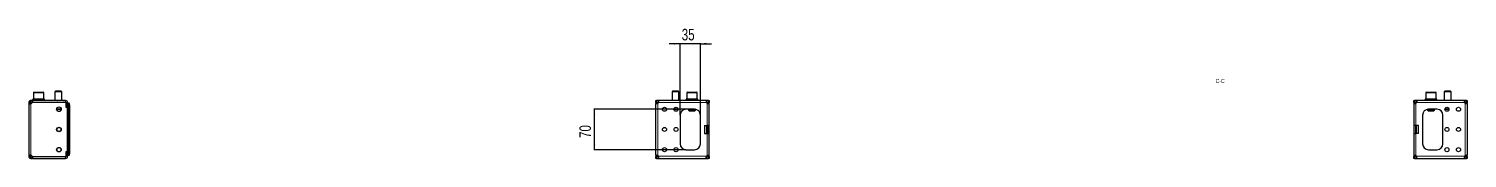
# Model space of a CAD drawing. Header units: millimetres. Extents: x -438 to 4980, y -870 to 658.
# Drawn here: x 2498 to 4980, y 195 to 420 of the extents above; entities that cross this region are included whole.
import ezdxf

# ---------------------------------------------------------------- set-up
doc = ezdxf.new("R2010")
doc.units = ezdxf.units.MM
doc.layers.add('FORMAT', color=7, linetype='Continuous')
doc.styles.add('SLDTEXTSTYLE0', font='TXT', dxfattribs={"width": 0.75})
doc.dimstyles.new('SLDDIMSTYLE0', dxfattribs={"dimtxt": 20, "dimasz": 10, "dimexe": 0, "dimexo": 0.0625, "dimgap": 5, "dimtad": 2, "dimdec": 1, "dimrnd": 1e-09, "dimzin": 12, "dimdsep": 46, "dimtxsty": 'SLDTEXTSTYLE0', "dimsah": 1, "dimcen": 0.09, "dimadec": 0, "dimazin": 3, "dimtfac": 1, "dimtofl": 0, "dimtmove": 0, "dimatfit": 3, "dimfxl": 0, "dimfrac": 2, "dimtolj": 1, "dimtzin": 12, "dimarcsym": 0})
doc.dimstyles.new('SLDDIMSTYLE1', dxfattribs={"dimtxt": 20, "dimasz": 10, "dimexe": 0, "dimexo": 0.0625, "dimgap": 5, "dimtad": 2, "dimdec": 1, "dimrnd": 1e-09, "dimzin": 12, "dimdsep": 46, "dimtxsty": 'SLDTEXTSTYLE0', "dimsah": 1, "dimcen": 0.09, "dimadec": 0, "dimazin": 3, "dimtfac": 1, "dimtmove": 0, "dimatfit": 0, "dimfxl": 0, "dimfrac": 2, "dimtolj": 1, "dimtzin": 12, "dimarcsym": 0})

# ---------------------------------------------------------------- blocks, each defined once
blk = doc.blocks.new('_D_9')
at = {"layer": 'FORMAT'}
for p, q in [((3622.3, 393.4), (3603.1, 393.4)), ((3622.3, 270), (3622.3, 394.4)), ((3657.3, 393.4), (3622.3, 393.4)), ((3657.3, 270), (3657.3, 394.4)), ((3657.3, 393.4), (3676.5, 393.4))]:
    blk.add_line(p, q, dxfattribs=at)
for points in [[(3622.3, 393.4), (3612.3, 395), (3612.3, 391.9)], [(3657.3, 393.4), (3667.3, 391.9), (3667.3, 395)]]:
    blk.add_solid(points, dxfattribs=at)
at = {"layer": 'FORMAT', "insert": (3625, 419.2), "char_height": 20, "attachment_point": 1, "style": 'SLDTEXTSTYLE0'}
blk.add_mtext('35', dxfattribs=at)
blk = doc.blocks.new('_D_10')
at = {"layer": 'FORMAT'}
for p, q in [((3632.3, 279.9), (3473.3, 279.9)), ((3474.3, 209.9), (3474.3, 279.9)), ((3632.3, 209.9), (3473.3, 209.9))]:
    blk.add_line(p, q, dxfattribs=at)
for points in [[(3474.3, 279.9), (3472.8, 269.9), (3475.8, 269.9)], [(3474.3, 209.9), (3475.8, 219.9), (3472.8, 219.9)]]:
    blk.add_solid(points, dxfattribs=at)
at = {"layer": 'FORMAT', "insert": (3448.5, 230.2), "char_height": 20, "attachment_point": 1, "rotation": 90, "style": 'SLDTEXTSTYLE0'}
blk.add_mtext('70', dxfattribs=at)

msp = doc.modelspace()

# ---------------------------------------------------------------- linework, layer by layer
at = {"color": 7, "linetype": 'Continuous', "lineweight": 25}
for p, q in [((2506.45, 308.45), (2506.45, 297.45)), ((2507.45, 309.45), (2523.45, 309.45)), ((2524.45, 297.45), (2524.45, 308.45)), ((2544.53, 311.45), (2543.45, 310.37)), ((2543.45, 310.37), (2543.45, 294.95)), ((2555.45, 310.37), (2543.45, 310.37)), ((2554.38, 311.45), (2544.53, 311.45)), ((2555.45, 310.37), (2554.38, 311.45)), ((2555.45, 294.95), (2555.45, 310.37)), ((3609.39, 311.45), (3608.31, 310.37)), ((3608.31, 310.37), (3608.31, 294.95)), ((3620.31, 310.37), (3608.31, 310.37)), ((3619.24, 311.45), (3609.39, 311.45)), ((3620.31, 310.37), (3619.24, 311.45)), ((3620.31, 294.95), (3620.31, 310.37)), ((3633.81, 308.45), (3633.81, 297.45)), ((3634.81, 309.45), (3643.2, 309.45)), ((3643.2, 309.45), (3650.81, 309.45)), ((3651.81, 297.45), (3651.81, 308.45)), ((4908.81, 308.45), (4908.81, 297.45)), ((4909.81, 309.45), (4918.15, 309.45)), ((4918.15, 309.45), (4925.81, 309.45)), ((4926.81, 297.45), (4926.81, 308.45)), ((4941.39, 311.45), (4940.31, 310.37)), ((4940.31, 310.37), (4940.31, 294.95)), ((4952.31, 310.37), (4940.31, 310.37)), ((4951.24, 311.45), (4941.39, 311.45)), ((4952.31, 310.37), (4951.24, 311.45)), ((4952.31, 294.95), (4952.31, 310.37)), ((2500.95, 291.45), (2498.45, 291.45)), ((2498.45, 291.45), (2498.45, 290.23)), ((2498.45, 290.23), (2498.45, 199.67)), ((2500.95, 290.23), (2498.45, 290.23)), ((2500.95, 291.45), (2500.95, 290.23)), ((2501.95, 292.45), (2501.95, 294.95)), ((2504.36, 294.95), (2501.95, 294.95)), ((2504.36, 292.45), (2501.95, 292.45)), ((2504.35, 294.95), (2504.35, 292.45)), ((2504.35, 294.95), (2505.35, 294.95)), ((2505.35, 292.45), (2504.35, 292.45)), ((2505.2, 297.45), (2505.2, 296.45)), ((2505.2, 297.45), (2505.21, 297.45)), ((2505.2, 296.45), (2505.21, 296.45)), ((2505.21, 297.45), (2505.21, 297.2)), ((2506, 297.45), (2505.21, 297.45)), ((2505.21, 296.45), (2505.21, 296.7)), ((2506, 296.45), (2505.21, 296.45)), ((2561.95, 294.95), (2505.35, 294.95)), ((2505.35, 292.45), (2561.95, 292.45)), ((2505.38, 292.35), (2560.35, 292.35)), ((2506, 297.45), (2506.1, 297.45)), ((2506, 296.45), (2506.1, 296.45)), ((2506.1, 297.45), (2506.1, 297.2)), ((2508.24, 297.45), (2506.1, 297.45)), ((2506.1, 296.45), (2506.1, 296.7)), ((2508.24, 296.45), (2506.1, 296.45)), ((2508.24, 297.45), (2508.42, 297.45)), ((2508.24, 296.45), (2508.42, 296.45)), ((2508.42, 297.45), (2508.42, 297.2)), ((2511.58, 297.45), (2508.42, 297.45)), ((2508.42, 296.45), (2508.42, 296.7)), ((2511.58, 296.45), (2508.42, 296.45)), ((2509.45, 296.45), (2509.45, 294.95)), ((2511.58, 297.45), (2511.81, 297.45)), ((2511.58, 296.45), (2511.81, 296.45)), ((2511.81, 297.45), (2511.81, 297.2)), ((2515.5, 297.45), (2511.81, 297.45)), ((2511.81, 296.45), (2511.81, 296.7)), ((2515.5, 296.45), (2511.81, 296.45)), ((2515.5, 297.45), (2515.71, 297.45)), ((2515.5, 297.45), (2515.59, 297.45)), ((2515.5, 296.45), (2515.68, 296.45)), ((2515.68, 296.45), (2515.75, 296.45)), ((2515.72, 297.45), (2515.75, 297.45)), ((2515.75, 297.45), (2515.75, 297.2)), ((2519.42, 297.45), (2515.75, 297.45)), ((2515.75, 296.45), (2515.75, 296.7)), ((2519.42, 296.45), (2515.75, 296.45)), ((2519.42, 297.45), (2519.65, 297.45)), ((2519.42, 296.45), (2519.65, 296.45)), ((2519.65, 297.45), (2519.65, 297.2)), ((2522.74, 297.45), (2519.65, 297.45)), ((2519.65, 296.45), (2519.65, 296.7)), ((2522.74, 296.45), (2519.65, 296.45)), ((2521.45, 294.95), (2521.45, 296.45)), ((2522.74, 297.45), (2522.91, 297.45)), ((2522.74, 296.45), (2522.91, 296.45)), ((2522.91, 297.45), (2522.91, 297.2)), ((2524.94, 297.45), (2522.91, 297.45)), ((2522.91, 296.45), (2522.91, 296.7)), ((2524.94, 296.45), (2522.91, 296.45)), ((2524.94, 297.45), (2525.03, 297.45)), ((2524.94, 296.45), (2525.03, 296.45)), ((2525.03, 297.45), (2525.03, 297.2)), ((2525.7, 297.45), (2525.03, 297.45)), ((2525.03, 296.45), (2525.03, 296.7)), ((2525.7, 296.45), (2525.03, 296.45)), ((2525.7, 296.45), (2525.7, 297.45)), ((2539.2, 292.45), (2539.2, 292.35)), ((2539.49, 292.45), (2539.49, 292.35)), ((2541.18, 292.45), (2541.18, 292.35)), ((2544.13, 292.45), (2544.13, 292.35)), ((2554.42, 279.45), (2546.48, 279.45)), ((2547.89, 292.45), (2547.89, 292.35)), ((2551.88, 292.45), (2551.88, 292.35)), ((2555.51, 292.45), (2555.51, 292.35)), ((2558.21, 292.45), (2558.21, 292.35)), ((2559.58, 292.45), (2559.58, 292.35)), ((2559.7, 292.35), (2559.7, 292.45)), ((2562.85, 282.85), (2562.85, 289.85)), ((2562.85, 284.43), (2562.95, 284.21)), ((2565.45, 282.85), (2562.85, 282.85)), ((2562.95, 291.45), (2562.95, 283.5)), ((2565.45, 283.5), (2562.95, 283.5)), ((2565.45, 291.45), (2565.45, 283.5)), ((2565.45, 291.2), (2565.65, 291.2)), ((2565.45, 201.47), (2565.45, 288.92)), ((2565.45, 282.85), (2565.45, 207.05)), ((2565.65, 291.2), (2567.34, 290.74)), ((2565.65, 202.1), (2565.65, 288.3)), ((2568.45, 287.85), (2568.45, 289.3)), ((2568.45, 287.85), (2568.45, 213.4)), ((3580.31, 292.45), (3580.31, 294.95)), ((3580.31, 294.95), (3581.42, 294.95)), ((3581.42, 292.45), (3580.31, 292.45)), ((3580.31, 292.45), (3580.31, 292.35)), ((3580.31, 292.35), (3582.81, 292.35)), ((3580.31, 291.74), (3580.31, 292.35)), ((3580.31, 291.74), (3580.31, 289.67)), ((3580.31, 200.22), (3580.31, 289.67)), ((3580.31, 289.67), (3581.41, 289.67)), ((3585.15, 294.95), (3581.42, 294.95)), ((3585.15, 292.45), (3581.42, 292.45)), ((3582.81, 292.35), (3582.81, 291.74)), ((3582.81, 291.74), (3582.81, 289.92)), ((3667.48, 294.95), (3585.15, 294.95)), ((3585.15, 294.95), (3585.15, 292.73)), ((3618.78, 279.45), (3611.85, 279.45)), ((3647.31, 279.95), (3632.31, 279.95)), ((3632.56, 297.45), (3632.56, 296.45)), ((3632.56, 297.45), (3632.57, 297.45)), ((3632.56, 296.45), (3632.57, 296.45)), ((3632.57, 297.45), (3632.57, 297.2)), ((3633.4, 297.45), (3632.57, 297.45)), ((3632.57, 296.45), (3632.57, 296.7)), ((3633.4, 296.45), (3632.57, 296.45)), ((3633.4, 297.45), (3633.5, 297.45)), ((3633.4, 296.45), (3633.5, 296.45)), ((3633.5, 297.45), (3633.5, 297.2)), ((3635.67, 297.45), (3633.5, 297.45)), ((3633.5, 296.45), (3633.5, 296.7)), ((3635.67, 296.45), (3633.5, 296.45)), ((3633.98, 279.85), (3633.96, 279.85)), ((3633.98, 279.85), (3633.98, 279.85)), ((3634.08, 279.85), (3633.98, 279.85)), ((3634.08, 279.95), (3634.08, 279.85)), ((3637.34, 279.85), (3634.08, 279.85)), ((3635.67, 297.45), (3635.85, 297.45)), ((3635.67, 296.45), (3635.85, 296.45)), ((3635.85, 297.45), (3635.85, 297.2)), ((3639.02, 297.45), (3635.85, 297.45)), ((3635.85, 296.45), (3635.85, 296.7)), ((3639.02, 296.45), (3635.85, 296.45)), ((3636.81, 296.45), (3636.81, 294.95)), ((3636.81, 279.85), (3636.81, 278.52)), ((3636.81, 278.52), (3637.89, 277.45)), ((3636.81, 278.52), (3643.11, 278.52)), ((3637.34, 279.85), (3639.24, 279.85)), ((3637.89, 277.45), (3643.05, 277.45)), ((3639.02, 297.45), (3639.25, 297.45)), ((3639.02, 296.45), (3639.25, 296.45)), ((3639.79, 279.85), (3639.24, 279.85)), ((3639.25, 297.45), (3639.25, 297.2)), ((3642.95, 297.45), (3639.25, 297.45)), ((3639.25, 296.45), (3639.25, 296.7)), ((3642.95, 296.45), (3639.25, 296.45)), ((3645.84, 279.85), (3639.79, 279.85)), ((3642.95, 297.45), (3643.25, 297.45)), ((3642.95, 297.45), (3643.03, 297.45)), ((3642.95, 296.45), (3643.11, 296.45)), ((3643.05, 277.45), (3647.74, 277.45)), ((3643.11, 296.45), (3643.2, 296.45)), ((3643.11, 278.52), (3648.81, 278.52)), ((3643.16, 297.45), (3643.2, 297.45)), ((3643.2, 297.45), (3643.2, 297.2)), ((3646.87, 297.45), (3643.2, 297.45)), ((3643.2, 296.45), (3643.2, 296.7)), ((3646.87, 296.45), (3643.2, 296.45)), ((3646.39, 279.85), (3645.84, 279.85)), ((3646.39, 279.85), (3648.29, 279.85)), ((3646.87, 297.45), (3647.09, 297.45)), ((3646.87, 296.45), (3647.09, 296.45)), ((3647.09, 297.45), (3647.09, 297.2)), ((3650.16, 297.45), (3647.09, 297.45)), ((3647.09, 296.45), (3647.09, 296.7)), ((3650.16, 296.45), (3647.09, 296.45)), ((3647.74, 277.45), (3648.81, 278.52)), ((3648.72, 279.85), (3648.29, 279.85)), ((3648.81, 294.95), (3648.81, 296.45)), ((3648.81, 278.52), (3648.81, 279.83)), ((3650.16, 297.45), (3650.33, 297.45)), ((3650.16, 296.45), (3650.33, 296.45)), ((3650.33, 297.45), (3650.33, 297.2)), ((3652.34, 297.45), (3650.33, 297.45)), ((3650.33, 296.45), (3650.33, 296.7)), ((3652.34, 296.45), (3650.33, 296.45)), ((3652.34, 297.45), (3652.43, 297.45)), ((3652.34, 296.45), (3652.43, 296.45)), ((3652.43, 297.45), (3652.43, 297.2)), ((3653.06, 297.45), (3652.43, 297.45)), ((3652.43, 296.45), (3652.43, 296.7)), ((3653.06, 296.45), (3652.43, 296.45)), ((3653.06, 296.45), (3653.06, 297.45)), ((3667.48, 294.95), (3667.48, 292.45)), ((3671.2, 294.95), (3667.48, 294.95)), ((3671.2, 292.45), (3667.48, 292.45)), ((3669.81, 292.35), (3672.31, 292.35)), ((3669.81, 291.74), (3669.81, 292.35)), ((3669.81, 289.9), (3669.81, 291.74)), ((3671.2, 294.95), (3672.31, 294.95)), ((3672.31, 292.45), (3671.2, 292.45)), ((3672.31, 294.95), (3672.31, 292.45)), ((3672.31, 292.35), (3672.31, 292.45)), ((3672.31, 292.35), (3672.31, 291.74)), ((3672.31, 289.67), (3672.31, 291.74)), ((3672.31, 251.95), (3672.31, 289.67)), ((4888.31, 292.45), (4888.31, 294.95)), ((4888.31, 294.95), (4889.42, 294.95)), ((4889.42, 292.45), (4888.31, 292.45)), ((4888.31, 292.45), (4888.31, 292.35)), ((4888.31, 292.35), (4890.81, 292.35)), ((4888.31, 291.74), (4888.31, 292.35)), ((4888.31, 291.74), (4888.31, 289.67)), ((4888.31, 289.67), (4889.41, 289.67)), ((4888.31, 289.67), (4888.31, 251.95)), ((4893.15, 294.95), (4889.42, 294.95)), ((4893.15, 292.45), (4889.42, 292.45)), ((4890.81, 292.35), (4890.81, 291.74)), ((4890.81, 291.74), (4890.81, 289.92)), ((4893.15, 294.95), (4893.15, 292.73)), ((4975.48, 294.95), (4893.15, 294.95)), ((4907.56, 297.45), (4907.56, 296.45)), ((4907.56, 297.45), (4907.57, 297.45)), ((4907.56, 296.45), (4907.57, 296.45)), ((4907.57, 297.45), (4907.57, 297.2)), ((4908.4, 297.45), (4907.57, 297.45)), ((4907.57, 296.45), (4907.57, 296.7)), ((4908.4, 296.45), (4907.57, 296.45)), ((4908.4, 297.45), (4908.5, 297.45)), ((4908.4, 296.45), (4908.5, 296.45)), ((4908.5, 297.45), (4908.5, 297.2)), ((4910.67, 297.45), (4908.5, 297.45)), ((4908.5, 296.45), (4908.5, 296.7)), ((4910.67, 296.45), (4908.5, 296.45)), ((4910.67, 297.45), (4910.85, 297.45)), ((4910.67, 296.45), (4910.85, 296.45)), ((4910.85, 297.45), (4910.85, 297.2)), ((4914.03, 297.45), (4910.85, 297.45)), ((4910.85, 296.45), (4910.85, 296.7)), ((4914.03, 296.45), (4910.85, 296.45)), ((4911.81, 296.45), (4911.81, 294.95)), ((4911.81, 279.83), (4911.81, 278.52)), ((4911.81, 278.52), (4912.89, 277.45)), ((4911.81, 278.52), (4918.07, 278.52)), ((4912.34, 279.85), (4911.9, 279.85)), ((4912.34, 279.85), (4914.24, 279.85)), ((4912.89, 277.45), (4918.02, 277.45)), ((4928.31, 279.95), (4913.31, 279.95)), ((4914.03, 297.45), (4914.26, 297.45)), ((4914.03, 296.45), (4914.26, 296.45)), ((4914.79, 279.85), (4914.24, 279.85)), ((4914.26, 297.45), (4914.26, 297.2)), ((4917.96, 297.45), (4914.26, 297.45)), ((4914.26, 296.45), (4914.26, 296.7)), ((4917.96, 296.45), (4914.26, 296.45)), ((4920.84, 279.85), (4914.79, 279.85)), ((4917.96, 297.45), (4918.2, 297.45)), ((4917.96, 297.45), (4918.04, 297.45)), ((4917.96, 296.45), (4918.11, 296.45)), ((4918.02, 277.45), (4922.74, 277.45)), ((4918.07, 278.52), (4923.81, 278.52)), ((4918.11, 296.45), (4918.21, 296.45)), ((4918.16, 297.45), (4918.21, 297.45)), ((4918.21, 297.45), (4918.21, 297.2)), ((4921.87, 297.45), (4918.21, 297.45)), ((4918.21, 296.45), (4918.21, 296.7)), ((4921.87, 296.45), (4918.21, 296.45)), ((4921.39, 279.85), (4920.84, 279.85)), ((4921.39, 279.85), (4923.29, 279.85)), ((4921.87, 297.45), (4922.1, 297.45)), ((4921.87, 296.45), (4922.1, 296.45)), ((4922.1, 297.45), (4922.1, 297.2)), ((4925.16, 297.45), (4922.1, 297.45)), ((4922.1, 296.45), (4922.1, 296.7)), ((4925.16, 296.45), (4922.1, 296.45)), ((4922.74, 277.45), (4923.81, 278.52)), ((4926.54, 279.85), (4923.29, 279.85)), ((4923.81, 294.95), (4923.81, 296.45)), ((4923.81, 278.52), (4923.81, 279.85)), ((4925.16, 297.45), (4925.34, 297.45)), ((4925.16, 296.45), (4925.34, 296.45)), ((4925.34, 297.45), (4925.34, 297.2)), ((4927.34, 297.45), (4925.34, 297.45)), ((4925.34, 296.45), (4925.34, 296.7)), ((4927.34, 296.45), (4925.34, 296.45)), ((4926.54, 279.85), (4926.54, 279.95)), ((4926.64, 279.85), (4926.54, 279.85)), ((4926.66, 279.85), (4926.64, 279.85)), ((4926.64, 279.85), (4926.64, 279.85)), ((4927.34, 297.45), (4927.43, 297.45)), ((4927.34, 296.45), (4927.43, 296.45)), ((4927.43, 297.45), (4927.43, 297.2)), ((4928.06, 297.45), (4927.43, 297.45)), ((4927.43, 296.45), (4927.43, 296.7)), ((4928.06, 296.45), (4927.43, 296.45)), ((4928.06, 296.45), (4928.06, 297.45)), ((4948.78, 279.45), (4941.85, 279.45)), ((4975.48, 292.45), (4975.48, 294.95)), ((4979.2, 294.95), (4975.48, 294.95)), ((4979.2, 292.45), (4975.48, 292.45)), ((4977.81, 292.35), (4980.31, 292.35)), ((4977.81, 291.74), (4977.81, 292.35)), ((4977.81, 289.9), (4977.81, 291.74)), ((4979.2, 294.95), (4980.31, 294.95)), ((4980.31, 292.45), (4979.2, 292.45)), ((4980.31, 294.95), (4980.31, 292.45)), ((4980.31, 292.35), (4980.31, 292.45)), ((4980.31, 292.35), (4980.31, 291.74)), ((4980.31, 289.67), (4980.31, 291.74)), ((4980.31, 289.67), (4980.31, 200.22)), ((3622.31, 269.95), (3622.31, 219.95)), ((3657.31, 219.95), (3657.31, 269.95)), ((3664.31, 251.95), (3668.81, 251.95)), ((3664.31, 251.95), (3664.31, 237.95)), ((3672.31, 251.95), (3668.81, 251.95)), ((3669.81, 237.95), (3669.81, 251.95)), ((3672.31, 237.95), (3672.31, 251.95)), ((4891.81, 251.95), (4888.31, 251.95)), ((4888.31, 251.95), (4888.31, 237.95)), ((4890.81, 251.95), (4890.81, 237.95)), ((4896.31, 251.95), (4891.81, 251.95)), ((4896.31, 237.95), (4896.31, 251.95)), ((4903.31, 269.95), (4903.31, 219.95)), ((4938.31, 219.95), (4938.31, 269.95)), ((3664.31, 237.95), (3668.81, 237.95)), ((3668.81, 237.95), (3672.31, 237.95)), ((3672.31, 200.22), (3672.31, 237.95)), ((4888.31, 237.95), (4891.81, 237.95)), ((4888.31, 237.95), (4888.31, 200.22)), ((4896.31, 237.95), (4891.81, 237.95)), ((2498.45, 199.67), (2500.95, 199.67)), ((2498.45, 199.67), (2498.45, 198.45)), ((2500.95, 199.67), (2500.95, 198.45)), ((2562.85, 207.05), (2565.45, 207.05)), ((2562.85, 200.05), (2562.85, 207.05)), ((2562.85, 205.97), (2562.95, 206.18)), ((2565.45, 206.4), (2562.95, 206.4)), ((2562.95, 206.4), (2562.95, 198.45)), ((2565.45, 206.4), (2565.45, 198.45)), ((2565.65, 199.2), (2565.45, 199.2)), ((2567.34, 199.65), (2565.65, 199.2)), ((2568.45, 213.4), (2568.45, 205.2)), ((2568.65, 211.45), (2568.45, 211.45)), ((2568.65, 211.42), (2568.45, 211.42)), ((2568.65, 211.4), (2568.45, 211.4)), ((2568.65, 207.2), (2568.45, 207.2)), ((2568.65, 207.14), (2568.45, 207.14)), ((2568.45, 205.2), (2568.45, 202.55)), ((2568.45, 201.1), (2568.45, 202.55)), ((2568.65, 210.96), (2568.65, 207.64)), ((3580.31, 200.22), (3580.31, 198.16)), ((3582.81, 200), (3582.81, 198.16)), ((3632.31, 209.95), (3647.31, 209.95)), ((3669.81, 198.16), (3669.81, 199.98)), ((3672.31, 200.22), (3671.22, 200.22)), ((3672.31, 198.16), (3672.31, 200.22)), ((4888.31, 200.22), (4888.31, 198.16)), ((4890.81, 200), (4890.81, 198.16)), ((4913.31, 209.95), (4928.31, 209.95)), ((4977.81, 198.16), (4977.81, 199.98)), ((4980.31, 200.22), (4979.22, 200.22)), ((4980.31, 198.16), (4980.31, 200.22)), ((2498.45, 198.45), (2500.95, 198.45)), ((2501.95, 194.95), (2501.95, 197.45)), ((2501.95, 197.45), (2504.36, 197.45)), ((2501.95, 194.95), (2504.36, 194.95)), ((2504.35, 197.45), (2504.35, 194.95)), ((2504.35, 197.45), (2505.35, 197.45)), ((2505.35, 194.95), (2504.35, 194.95)), ((2561.95, 197.45), (2505.35, 197.45)), ((2505.35, 194.95), (2561.95, 194.95)), ((2560.35, 197.55), (2505.38, 197.55)), ((3580.31, 197.55), (3580.31, 198.16)), ((3582.81, 197.55), (3580.31, 197.55)), ((3580.31, 197.55), (3580.31, 197.45)), ((3580.31, 194.95), (3580.31, 197.45)), ((3580.31, 197.45), (3581.42, 197.45)), ((3581.42, 194.95), (3580.31, 194.95)), ((3581.42, 197.45), (3585.15, 197.45)), ((3581.42, 194.95), (3585.15, 194.95)), ((3582.81, 198.16), (3582.81, 197.55)), ((3585.15, 197.45), (3585.15, 194.95)), ((3585.15, 194.95), (3667.48, 194.95)), ((3667.48, 197.45), (3671.2, 197.45)), ((3667.48, 194.95), (3667.48, 197.16)), ((3667.48, 194.95), (3671.2, 194.95)), ((3669.81, 197.55), (3669.81, 198.16)), ((3672.31, 197.55), (3669.81, 197.55)), ((3671.2, 197.45), (3672.31, 197.45)), ((3672.31, 194.95), (3671.2, 194.95)), ((3672.31, 198.16), (3672.31, 197.55)), ((3672.31, 197.45), (3672.31, 197.55)), ((3672.31, 197.45), (3672.31, 194.95)), ((4888.31, 197.55), (4888.31, 198.16)), ((4890.81, 197.55), (4888.31, 197.55)), ((4888.31, 197.55), (4888.31, 197.45)), ((4888.31, 194.95), (4888.31, 197.45)), ((4888.31, 197.45), (4889.42, 197.45)), ((4889.42, 194.95), (4888.31, 194.95)), ((4889.42, 197.45), (4893.15, 197.45)), ((4889.42, 194.95), (4893.15, 194.95)), ((4890.81, 198.16), (4890.81, 197.55)), ((4893.15, 194.95), (4893.15, 197.45)), ((4893.15, 194.95), (4975.48, 194.95)), ((4975.48, 197.45), (4979.2, 197.45)), ((4975.48, 194.95), (4975.48, 197.16)), ((4975.48, 194.95), (4979.2, 194.95)), ((4977.81, 197.55), (4977.81, 198.16)), ((4980.31, 197.55), (4977.81, 197.55)), ((4979.2, 197.45), (4980.31, 197.45)), ((4980.31, 194.95), (4979.2, 194.95)), ((4980.31, 198.16), (4980.31, 197.55)), ((4980.31, 197.45), (4980.31, 197.55)), ((4980.31, 197.45), (4980.31, 194.95))]:
    msp.add_line(p, q, dxfattribs=at)
at = {"color": 8, "linetype": 'Continuous', "lineweight": 18}
for p, q in [((2524.45, 308.45), (2506.45, 308.45)), ((3643.25, 308.45), (3633.81, 308.45)), ((3651.81, 308.45), (3643.25, 308.45)), ((4918.2, 308.45), (4908.81, 308.45)), ((4926.81, 308.45), (4918.2, 308.45)), ((2501.95, 289.67), (2501.95, 200.22)), ((2505.35, 294.95), (2505.35, 292.45)), ((2546.48, 280.45), (2554.42, 280.45)), ((2561.95, 292.45), (2561.95, 294.95)), ((2562.95, 291.45), (2565.45, 291.45)), ((2565.26, 282.85), (2565.26, 283.5)), ((2567.34, 287.85), (2565.65, 288.3)), ((2567.34, 202.55), (2567.34, 287.85)), ((2568.45, 287.85), (2567.34, 287.85)), ((3582.81, 291.74), (3580.31, 291.74)), ((3581.42, 294.95), (3581.42, 292.45)), ((3582.81, 291.45), (3584.9, 291.45)), ((3583.81, 199.67), (3583.81, 290.23)), ((3667.73, 291.45), (3584.9, 291.45)), ((3611.85, 280.45), (3618.78, 280.45)), ((3639.24, 279.95), (3639.24, 279.85)), ((3639.79, 279.95), (3639.79, 279.85)), ((3645.84, 279.95), (3645.84, 279.85)), ((3646.39, 279.95), (3646.39, 279.85)), ((3667.73, 291.45), (3669.81, 291.45)), ((3668.81, 251.95), (3668.81, 290.23)), ((3672.31, 291.74), (3669.81, 291.74)), ((3671.2, 292.45), (3671.2, 294.95)), ((4890.81, 291.74), (4888.31, 291.74)), ((4889.42, 294.95), (4889.42, 292.45)), ((4890.81, 291.45), (4892.9, 291.45)), ((4891.81, 290.23), (4891.81, 251.95)), ((4892.9, 291.45), (4975.73, 291.45)), ((4914.24, 279.95), (4914.24, 279.85)), ((4914.79, 279.95), (4914.79, 279.85)), ((4920.84, 279.95), (4920.84, 279.85)), ((4921.39, 279.95), (4921.39, 279.85)), ((4941.85, 280.45), (4948.78, 280.45)), ((4975.73, 291.45), (4977.81, 291.45)), ((4976.81, 290.23), (4976.81, 199.67)), ((4980.31, 291.74), (4977.81, 291.74)), ((4979.2, 292.45), (4979.2, 294.95)), ((3667.62, 237.95), (3667.62, 251.95)), ((3667.82, 251.95), (3667.82, 237.95)), ((3667.92, 237.95), (3667.92, 251.95)), ((3668.12, 251.95), (3668.12, 237.95)), ((3669, 237.95), (3669, 251.95)), ((3669.2, 251.95), (3669.2, 237.95)), ((3669.31, 237.95), (3669.31, 251.95)), ((3669.51, 251.95), (3669.51, 237.95)), ((4891.12, 237.95), (4891.12, 251.95)), ((4891.32, 251.95), (4891.32, 237.95)), ((4891.42, 237.95), (4891.42, 251.95)), ((4891.62, 251.95), (4891.62, 237.95)), ((4892.5, 237.95), (4892.5, 251.95)), ((4892.7, 251.95), (4892.7, 237.95)), ((4892.81, 237.95), (4892.81, 251.95)), ((4893.01, 251.95), (4893.01, 237.95)), ((3668.81, 199.67), (3668.81, 237.95)), ((4891.81, 237.95), (4891.81, 199.67)), ((2565.26, 206.4), (2565.26, 207.05)), ((2565.65, 202.1), (2567.34, 202.55)), ((2567.34, 202.55), (2568.45, 202.55)), ((2568.65, 210.96), (2568.45, 210.96)), ((2568.65, 207.64), (2568.45, 207.64)), ((2505.35, 197.45), (2505.35, 194.95)), ((2561.95, 197.45), (2561.95, 194.95)), ((2562.95, 198.45), (2565.45, 198.45)), ((3580.31, 198.16), (3582.81, 198.16)), ((3581.42, 197.45), (3581.42, 194.95)), ((3584.9, 198.45), (3582.81, 198.45)), ((3667.73, 198.45), (3584.9, 198.45)), ((3669.81, 198.45), (3667.73, 198.45)), ((3669.81, 198.16), (3672.31, 198.16)), ((3671.2, 194.95), (3671.2, 197.45)), ((4888.31, 198.16), (4890.81, 198.16)), ((4889.42, 197.45), (4889.42, 194.95)), ((4892.9, 198.45), (4890.81, 198.45)), ((4892.9, 198.45), (4975.73, 198.45)), ((4977.81, 198.45), (4975.73, 198.45)), ((4977.81, 198.16), (4980.31, 198.16)), ((4979.2, 194.95), (4979.2, 197.45))]:
    msp.add_line(p, q, dxfattribs=at)
at = {"color": 7, "linetype": 'Continuous', "lineweight": 25}
for centre, radius in [((2550.45, 279.95), 4), ((3595.31, 279.95), 3.5), ((3615.31, 279.95), 3.5), ((4945.31, 279.95), 3.5), ((4965.31, 279.95), 3.5), ((2550.45, 244.95), 4), ((2550.45, 244.95), 3.5), ((3595.31, 244.95), 3.5), ((3615.31, 244.95), 3.5), ((4945.31, 244.95), 3.5), ((4965.31, 244.95), 3.5), ((2550.45, 209.95), 4), ((2550.45, 209.95), 3.5), ((3595.31, 209.95), 3.5), ((3615.31, 209.95), 3.5), ((4945.31, 209.95), 3.5), ((4965.31, 209.95), 3.5)]:
    msp.add_circle(centre, radius, dxfattribs=at)
for centre, radius, start, end in [((2507.45, 308.45), 1, 90, 180), ((2523.45, 308.45), 1, 0, 90), ((3634.81, 308.45), 1, 90, 180), ((3650.81, 308.45), 1, 0, 90), ((4909.81, 308.45), 1, 90, 180), ((4925.81, 308.45), 1, 0, 90), ((2501.23, 293.1), 3.5, 281.89481, 337.11462), ((2505.38, 291.35), 1, 90, 157.11462), ((2508.1, 292.1), 0.35, 45.58469, 90), ((2522.8, 292.1), 0.35, 90, 134.41531), ((2550.45, 279.95), 3.5, 188.21321, 351.78679), ((2560.35, 289.85), 2.5, 360, 90), ((2561.95, 291.45), 3.5, 0, 90), ((2561.95, 291.45), 1, 0, 90), ((2566.95, 289.3), 1.5, 0, 75), ((3581.81, 293.1), 3.5, 304.8499, 331.87293), ((3632.31, 269.95), 10, 90, 180), ((3647.31, 269.95), 10, 0, 90), ((3670.81, 293.1), 3.5, 208.12707, 235.1501), ((4889.81, 293.1), 3.5, 304.8499, 331.87293), ((4913.31, 269.95), 10, 90, 180), ((4928.31, 269.95), 10, 0, 90), ((4978.81, 293.1), 3.5, 208.12707, 235.1501), ((2501.23, 196.8), 3.5, 22.88538, 78.10519), ((2560.35, 200.05), 2.5, 270, 0), ((2566.95, 201.1), 1.5, 285, 0), ((3581.81, 196.8), 3.5, 28.12707, 55.1501), ((3632.31, 219.95), 10, 180, 270), ((3647.31, 219.95), 10, 270, 0), ((3670.81, 196.8), 3.5, 124.8499, 151.87293), ((4889.81, 196.8), 3.5, 28.12707, 55.1501), ((4913.31, 219.95), 10, 180, 270), ((4928.31, 219.95), 10, 270, 0), ((4978.81, 196.8), 3.5, 124.8499, 151.87293), ((2505.38, 198.55), 1, 202.88538, 270), ((2508.1, 197.8), 0.35, 270, 314.41531), ((2522.8, 197.8), 0.35, 225.58469, 270), ((2561.95, 198.45), 3.5, 270, 360), ((2561.95, 198.45), 1, 270, 360)]:
    msp.add_arc(centre, radius, start, end, dxfattribs=at)
for centre, major_axis, start_param, end_param in [((2554.06, 291.2), (11.57, -3.1), 0.0670375, 0.2530722), ((2554.06, 199.2), (11.57, 3.1), 6.0301131, 6.2161478)]:
    msp.add_ellipse(centre, major_axis=major_axis, ratio=0.2505628, start_param=start_param, end_param=end_param, dxfattribs=at)
at = {"color": 8, "linetype": 'Continuous', "lineweight": 18}
for centre, major_axis, start_param, end_param in [((2566.95, 287.74), (0.38, 3), 4.762686, 6.2664448), ((2566.95, 202.65), (-0.38, 3), 3.1583332, 4.662092)]:
    msp.add_ellipse(centre, major_axis=major_axis, ratio=0.1230384, start_param=start_param, end_param=end_param, dxfattribs=at)
at = {"color": 7, "linetype": 'Continuous', "lineweight": 25}
for points, knots in [([(2501.95, 294.95), (2501.66, 294.93), (2501.1, 294.89), (2500.2, 294.53), (2499.32, 293.86), (2498.6, 292.76), (2498.5, 291.89), (2498.45, 291.45)], [0, 0, 0, 0, 0.16069, 0.3013121, 0.5219513, 0.7535732, 1, 1, 1, 1]), ([(2498.45, 290.23), (2498.5, 290.1), (2498.59, 289.88), (2499.16, 289.69), (2499.76, 289.62), (2500.39, 289.6), (2501.14, 289.61), (2501.68, 289.65), (2501.95, 289.67)], [0, 0, 0, 0, 0.2541487, 0.4482127, 0.5749082, 0.7088724, 0.8504677, 1, 1, 1, 1]), ([(2501.95, 292.45), (2501.87, 292.44), (2501.71, 292.43), (2501.5, 292.35), (2501.34, 292.25), (2501.21, 292.12), (2501.1, 291.98), (2500.98, 291.75), (2500.96, 291.57), (2500.95, 291.45)], [0, 0, 0, 0, 0.1567865, 0.2908092, 0.4035006, 0.4972984, 0.6071328, 0.7261813, 1, 1, 1, 1]), ([(2500.95, 290.23), (2500.96, 290.1), (2500.99, 289.9), (2501.14, 289.69), (2501.27, 289.65), (2501.32, 289.63)], [0, 0, 0, 0, 0.4882324, 0.8197059, 1, 1, 1, 1]), ([(2505.21, 297.2), (2505.2, 297.24), (2505.2, 297.3), (2505.2, 297.38), (2505.2, 297.43), (2505.2, 297.45)], [0, 0, 0, 0, 0.4999808, 0.7499881, 1, 1, 1, 1]), ([(2505.2, 296.45), (2505.2, 296.47), (2505.2, 296.51), (2505.2, 296.59), (2505.2, 296.66), (2505.21, 296.7)], [0, 0, 0, 0, 0.2501401, 0.5002802, 1, 1, 1, 1]), ([(2506.1, 297.2), (2506.08, 297.24), (2506.06, 297.3), (2506.03, 297.38), (2506.01, 297.43), (2506, 297.45)], [0, 0, 0, 0, 0.4999808, 0.7499881, 1, 1, 1, 1]), ([(2506, 296.45), (2506.01, 296.47), (2506.03, 296.51), (2506.06, 296.59), (2506.08, 296.66), (2506.1, 296.7)], [0, 0, 0, 0, 0.2501401, 0.5002802, 1, 1, 1, 1]), ([(2508.42, 297.2), (2508.39, 297.24), (2508.34, 297.3), (2508.29, 297.38), (2508.26, 297.43), (2508.24, 297.45)], [0, 0, 0, 0, 0.4999808, 0.7499881, 1, 1, 1, 1]), ([(2508.24, 296.45), (2508.26, 296.47), (2508.29, 296.51), (2508.34, 296.59), (2508.39, 296.66), (2508.42, 296.7)], [0, 0, 0, 0, 0.2501401, 0.5002802, 1, 1, 1, 1]), ([(2511.81, 297.2), (2511.77, 297.24), (2511.71, 297.3), (2511.64, 297.38), (2511.6, 297.43), (2511.58, 297.45)], [0, 0, 0, 0, 0.4999808, 0.7499881, 1, 1, 1, 1]), ([(2511.58, 296.45), (2511.6, 296.47), (2511.64, 296.51), (2511.71, 296.59), (2511.77, 296.66), (2511.81, 296.7)], [0, 0, 0, 0, 0.2501401, 0.5002802, 1, 1, 1, 1]), ([(2515.75, 297.2), (2515.71, 297.24), (2515.65, 297.3), (2515.57, 297.38), (2515.52, 297.43), (2515.5, 297.45)], [0, 0, 0, 0, 0.4999808, 0.7499881, 1, 1, 1, 1]), ([(2515.5, 296.45), (2515.52, 296.47), (2515.57, 296.51), (2515.65, 296.59), (2515.71, 296.66), (2515.75, 296.7)], [0, 0, 0, 0, 0.25014008, 0.50028016, 1, 1, 1, 1]), ([(2515.75, 297.2), (2515.74, 297.27), (2515.71, 297.4), (2515.69, 297.43), (2515.68, 297.45)], [0, 0, 0, 0, 0.5617942, 1, 1, 1, 1]), ([(2515.75, 296.7), (2515.74, 296.62), (2515.71, 296.49), (2515.69, 296.46), (2515.68, 296.45)], [0, 0, 0, 0, 0.5617942, 1, 1, 1, 1]), ([(2519.65, 297.2), (2519.61, 297.24), (2519.56, 297.3), (2519.48, 297.38), (2519.44, 297.43), (2519.42, 297.45)], [0, 0, 0, 0, 0.4999808, 0.7499881, 1, 1, 1, 1]), ([(2519.42, 296.45), (2519.44, 296.47), (2519.48, 296.51), (2519.56, 296.59), (2519.61, 296.66), (2519.65, 296.7)], [0, 0, 0, 0, 0.2501401, 0.5002802, 1, 1, 1, 1]), ([(2522.91, 297.2), (2522.88, 297.24), (2522.84, 297.3), (2522.78, 297.38), (2522.75, 297.43), (2522.74, 297.45)], [0, 0, 0, 0, 0.4999808, 0.7499881, 1, 1, 1, 1]), ([(2522.74, 296.45), (2522.75, 296.47), (2522.78, 296.51), (2522.84, 296.59), (2522.88, 296.66), (2522.91, 296.7)], [0, 0, 0, 0, 0.25014008, 0.50028016, 1, 1, 1, 1]), ([(2525.03, 297.2), (2525.02, 297.24), (2525, 297.3), (2524.96, 297.38), (2524.95, 297.43), (2524.94, 297.45)], [0, 0, 0, 0, 0.4999808, 0.7499881, 1, 1, 1, 1]), ([(2524.94, 296.45), (2524.95, 296.47), (2524.96, 296.51), (2525, 296.59), (2525.02, 296.66), (2525.03, 296.7)], [0, 0, 0, 0, 0.25014008, 0.50028016, 1, 1, 1, 1]), ([(2539.46, 292.35), (2539.46, 292.36), (2539.45, 292.39), (2539.44, 292.43), (2539.44, 292.45)], [0, 0, 0, 0, 0.374848, 1, 1, 1, 1]), ([(2541.09, 292.35), (2541.09, 292.36), (2541.07, 292.39), (2541.05, 292.43), (2541.04, 292.45)], [0, 0, 0, 0, 0.374848, 1, 1, 1, 1]), ([(2544, 292.35), (2543.99, 292.36), (2543.96, 292.39), (2543.93, 292.43), (2543.92, 292.45)], [0, 0, 0, 0, 0.374848, 1, 1, 1, 1]), ([(2547.74, 292.35), (2547.72, 292.36), (2547.69, 292.39), (2547.66, 292.43), (2547.64, 292.45)], [0, 0, 0, 0, 0.374848, 1, 1, 1, 1]), ([(2551.73, 292.35), (2551.72, 292.36), (2551.69, 292.39), (2551.66, 292.43), (2551.64, 292.45)], [0, 0, 0, 0, 0.374848, 1, 1, 1, 1]), ([(2555.39, 292.35), (2555.37, 292.36), (2555.35, 292.39), (2555.32, 292.43), (2555.3, 292.45)], [0, 0, 0, 0, 0.374848, 1, 1, 1, 1]), ([(2558.13, 292.35), (2558.13, 292.36), (2558.11, 292.39), (2558.09, 292.43), (2558.08, 292.45)], [0, 0, 0, 0, 0.374848, 1, 1, 1, 1]), ([(2559.56, 292.35), (2559.56, 292.36), (2559.55, 292.39), (2559.54, 292.43), (2559.54, 292.45)], [0, 0, 0, 0, 0.374848, 1, 1, 1, 1]), ([(3580.31, 289.67), (3580.34, 289.66), (3580.38, 289.63), (3580.78, 289.61), (3581.5, 289.65), (3582.59, 289.87), (3583.4, 290.1), (3583.81, 290.23)], [0, 0, 0, 0, 0.1708405, 0.3192172, 0.5481031, 0.7678223, 1, 1, 1, 1]), ([(3584.9, 291.45), (3584.95, 291.71), (3585.05, 292.2), (3585.2, 293.02), (3585.3, 293.73), (3585.32, 294.29), (3585.3, 294.65), (3585.24, 294.9), (3585.18, 294.93), (3585.15, 294.95)], [0, 0, 0, 0, 0.1440667, 0.2712756, 0.4749075, 0.5979974, 0.7263376, 0.8602454, 1, 1, 1, 1]), ([(3632.57, 297.2), (3632.57, 297.24), (3632.57, 297.3), (3632.57, 297.38), (3632.57, 297.43), (3632.56, 297.45)], [0, 0, 0, 0, 0.4999808, 0.7499881, 1, 1, 1, 1]), ([(3632.56, 296.45), (3632.57, 296.47), (3632.57, 296.51), (3632.57, 296.59), (3632.57, 296.66), (3632.57, 296.7)], [0, 0, 0, 0, 0.2501401, 0.5002802, 1, 1, 1, 1]), ([(3633.5, 297.2), (3633.48, 297.24), (3633.46, 297.3), (3633.42, 297.38), (3633.41, 297.43), (3633.4, 297.45)], [0, 0, 0, 0, 0.4999808, 0.7499881, 1, 1, 1, 1]), ([(3633.4, 296.45), (3633.41, 296.47), (3633.42, 296.51), (3633.46, 296.59), (3633.48, 296.66), (3633.5, 296.7)], [0, 0, 0, 0, 0.2501401, 0.5002802, 1, 1, 1, 1]), ([(3633.96, 279.85), (3633.92, 279.85), (3633.84, 279.86), (3633.7, 279.89), (3633.63, 279.93), (3633.61, 279.95)], [0, 0, 0, 0, 0.41810651, 0.83773287, 1, 1, 1, 1]), ([(3635.85, 297.2), (3635.82, 297.24), (3635.77, 297.3), (3635.71, 297.38), (3635.68, 297.43), (3635.67, 297.45)], [0, 0, 0, 0, 0.4999808, 0.7499881, 1, 1, 1, 1]), ([(3635.67, 296.45), (3635.68, 296.47), (3635.71, 296.51), (3635.77, 296.59), (3635.82, 296.66), (3635.85, 296.7)], [0, 0, 0, 0, 0.25014008, 0.50028016, 1, 1, 1, 1]), ([(3637.34, 279.85), (3637.27, 279.85), (3637.16, 279.85), (3637.09, 279.92), (3637.07, 279.95)], [0, 0, 0, 0, 0.594904, 1, 1, 1, 1]), ([(3639.25, 297.2), (3639.22, 297.24), (3639.16, 297.3), (3639.08, 297.38), (3639.04, 297.43), (3639.02, 297.45)], [0, 0, 0, 0, 0.4999808, 0.7499881, 1, 1, 1, 1]), ([(3639.02, 296.45), (3639.04, 296.47), (3639.08, 296.51), (3639.16, 296.59), (3639.22, 296.66), (3639.25, 296.7)], [0, 0, 0, 0, 0.2501401, 0.5002802, 1, 1, 1, 1]), ([(3643.2, 297.2), (3643.16, 297.24), (3643.1, 297.3), (3643.02, 297.38), (3642.98, 297.43), (3642.95, 297.45)], [0, 0, 0, 0, 0.4999808, 0.7499881, 1, 1, 1, 1]), ([(3642.95, 296.45), (3642.98, 296.47), (3643.02, 296.51), (3643.1, 296.59), (3643.16, 296.66), (3643.2, 296.7)], [0, 0, 0, 0, 0.2501401, 0.5002802, 1, 1, 1, 1]), ([(3643.2, 297.2), (3643.19, 297.27), (3643.15, 297.4), (3643.12, 297.43), (3643.11, 297.45)], [0, 0, 0, 0, 0.5617942, 1, 1, 1, 1]), ([(3643.2, 296.7), (3643.19, 296.62), (3643.15, 296.49), (3643.12, 296.46), (3643.11, 296.45)], [0, 0, 0, 0, 0.5617942, 1, 1, 1, 1]), ([(3647.09, 297.2), (3647.06, 297.24), (3647, 297.3), (3646.92, 297.38), (3646.89, 297.43), (3646.87, 297.45)], [0, 0, 0, 0, 0.49998083, 0.7499881, 1, 1, 1, 1]), ([(3646.87, 296.45), (3646.89, 296.47), (3646.92, 296.51), (3647, 296.59), (3647.06, 296.66), (3647.09, 296.7)], [0, 0, 0, 0, 0.25014008, 0.50028016, 1, 1, 1, 1]), ([(3650.33, 297.2), (3650.3, 297.24), (3650.26, 297.3), (3650.2, 297.38), (3650.17, 297.43), (3650.16, 297.45)], [0, 0, 0, 0, 0.4999808, 0.7499881, 1, 1, 1, 1]), ([(3650.16, 296.45), (3650.17, 296.47), (3650.2, 296.51), (3650.26, 296.59), (3650.3, 296.66), (3650.33, 296.7)], [0, 0, 0, 0, 0.2501401, 0.5002802, 1, 1, 1, 1]), ([(3652.43, 297.2), (3652.41, 297.24), (3652.39, 297.3), (3652.36, 297.38), (3652.34, 297.43), (3652.34, 297.45)], [0, 0, 0, 0, 0.4999808, 0.7499881, 1, 1, 1, 1]), ([(3652.34, 296.45), (3652.34, 296.47), (3652.36, 296.51), (3652.39, 296.59), (3652.41, 296.66), (3652.43, 296.7)], [0, 0, 0, 0, 0.2501401, 0.5002802, 1, 1, 1, 1]), ([(3667.48, 294.95), (3667.45, 294.93), (3667.4, 294.89), (3667.33, 294.53), (3667.3, 293.86), (3667.44, 292.76), (3667.63, 291.89), (3667.73, 291.45)], [0, 0, 0, 0, 0.16069, 0.3013121, 0.5219513, 0.7535732, 1, 1, 1, 1]), ([(3668.81, 290.23), (3669.27, 290.1), (3670.08, 289.88), (3670.99, 289.69), (3671.58, 289.62), (3671.98, 289.6), (3672.26, 289.61), (3672.29, 289.65), (3672.31, 289.67)], [0, 0, 0, 0, 0.25414868, 0.44821268, 0.57490818, 0.70887241, 0.85046773, 1, 1, 1, 1]), ([(4888.31, 289.67), (4888.34, 289.66), (4888.38, 289.63), (4888.78, 289.61), (4889.5, 289.65), (4890.59, 289.87), (4891.4, 290.1), (4891.81, 290.23)], [0, 0, 0, 0, 0.1708405, 0.3192172, 0.5481031, 0.7678223, 1, 1, 1, 1]), ([(4892.9, 291.45), (4892.95, 291.71), (4893.05, 292.2), (4893.2, 293.02), (4893.3, 293.73), (4893.32, 294.29), (4893.3, 294.65), (4893.24, 294.9), (4893.18, 294.93), (4893.15, 294.95)], [0, 0, 0, 0, 0.1440667, 0.2712756, 0.4749075, 0.5979974, 0.7263376, 0.8602454, 1, 1, 1, 1]), ([(4907.57, 297.2), (4907.57, 297.24), (4907.57, 297.3), (4907.57, 297.38), (4907.57, 297.43), (4907.56, 297.45)], [0, 0, 0, 0, 0.49998083, 0.7499881, 1, 1, 1, 1]), ([(4907.56, 296.45), (4907.57, 296.47), (4907.57, 296.51), (4907.57, 296.59), (4907.57, 296.66), (4907.57, 296.7)], [0, 0, 0, 0, 0.25014008, 0.50028016, 1, 1, 1, 1]), ([(4908.5, 297.2), (4908.49, 297.24), (4908.46, 297.3), (4908.43, 297.38), (4908.41, 297.43), (4908.4, 297.45)], [0, 0, 0, 0, 0.4999808, 0.7499881, 1, 1, 1, 1]), ([(4908.4, 296.45), (4908.41, 296.47), (4908.43, 296.51), (4908.46, 296.59), (4908.49, 296.66), (4908.5, 296.7)], [0, 0, 0, 0, 0.2501401, 0.5002802, 1, 1, 1, 1]), ([(4910.85, 297.2), (4910.82, 297.24), (4910.77, 297.3), (4910.71, 297.38), (4910.68, 297.43), (4910.67, 297.45)], [0, 0, 0, 0, 0.49998083, 0.7499881, 1, 1, 1, 1]), ([(4910.67, 296.45), (4910.68, 296.47), (4910.71, 296.51), (4910.77, 296.59), (4910.82, 296.66), (4910.85, 296.7)], [0, 0, 0, 0, 0.2501401, 0.5002802, 1, 1, 1, 1]), ([(4914.26, 297.2), (4914.22, 297.24), (4914.16, 297.3), (4914.08, 297.38), (4914.05, 297.43), (4914.03, 297.45)], [0, 0, 0, 0, 0.4999808, 0.7499881, 1, 1, 1, 1]), ([(4914.03, 296.45), (4914.05, 296.47), (4914.08, 296.51), (4914.16, 296.59), (4914.22, 296.66), (4914.26, 296.7)], [0, 0, 0, 0, 0.2501401, 0.5002802, 1, 1, 1, 1]), ([(4918.21, 297.2), (4918.17, 297.24), (4918.11, 297.3), (4918.02, 297.38), (4917.98, 297.43), (4917.96, 297.45)], [0, 0, 0, 0, 0.4999808, 0.7499881, 1, 1, 1, 1]), ([(4917.96, 296.45), (4917.98, 296.47), (4918.02, 296.51), (4918.11, 296.59), (4918.17, 296.66), (4918.21, 296.7)], [0, 0, 0, 0, 0.2501401, 0.5002802, 1, 1, 1, 1]), ([(4918.21, 297.2), (4918.19, 297.27), (4918.16, 297.4), (4918.13, 297.43), (4918.11, 297.45)], [0, 0, 0, 0, 0.5617942, 1, 1, 1, 1]), ([(4918.21, 296.7), (4918.19, 296.62), (4918.16, 296.49), (4918.13, 296.46), (4918.11, 296.45)], [0, 0, 0, 0, 0.5617942, 1, 1, 1, 1]), ([(4922.1, 297.2), (4922.06, 297.24), (4922, 297.3), (4921.93, 297.38), (4921.89, 297.43), (4921.87, 297.45)], [0, 0, 0, 0, 0.4999808, 0.7499881, 1, 1, 1, 1]), ([(4921.87, 296.45), (4921.89, 296.47), (4921.93, 296.51), (4922, 296.59), (4922.06, 296.66), (4922.1, 296.7)], [0, 0, 0, 0, 0.2501401, 0.5002802, 1, 1, 1, 1]), ([(4923.57, 279.95), (4923.55, 279.92), (4923.49, 279.87), (4923.39, 279.85), (4923.31, 279.85), (4923.29, 279.85)], [0, 0, 0, 0, 0.31995748, 0.82405984, 1, 1, 1, 1]), ([(4925.34, 297.2), (4925.31, 297.24), (4925.26, 297.3), (4925.21, 297.38), (4925.18, 297.43), (4925.16, 297.45)], [0, 0, 0, 0, 0.4999808, 0.7499881, 1, 1, 1, 1]), ([(4925.16, 296.45), (4925.18, 296.47), (4925.21, 296.51), (4925.26, 296.59), (4925.31, 296.66), (4925.34, 296.7)], [0, 0, 0, 0, 0.25014008, 0.50028016, 1, 1, 1, 1]), ([(4927.02, 279.95), (4926.98, 279.92), (4926.88, 279.87), (4926.75, 279.85), (4926.69, 279.85), (4926.66, 279.85)], [0, 0, 0, 0, 0.34226, 0.7273166, 1, 1, 1, 1]), ([(4927.43, 297.2), (4927.41, 297.24), (4927.39, 297.3), (4927.36, 297.38), (4927.35, 297.43), (4927.34, 297.45)], [0, 0, 0, 0, 0.4999808, 0.7499881, 1, 1, 1, 1]), ([(4927.34, 296.45), (4927.35, 296.47), (4927.36, 296.51), (4927.39, 296.59), (4927.41, 296.66), (4927.43, 296.7)], [0, 0, 0, 0, 0.2501401, 0.5002802, 1, 1, 1, 1]), ([(4975.48, 294.95), (4975.45, 294.93), (4975.4, 294.89), (4975.33, 294.53), (4975.3, 293.86), (4975.44, 292.76), (4975.63, 291.89), (4975.73, 291.45)], [0, 0, 0, 0, 0.16069, 0.3013121, 0.5219513, 0.7535732, 1, 1, 1, 1]), ([(4976.81, 290.23), (4977.27, 290.1), (4978.08, 289.88), (4978.99, 289.69), (4979.58, 289.62), (4979.98, 289.6), (4980.26, 289.61), (4980.29, 289.65), (4980.31, 289.67)], [0, 0, 0, 0, 0.2541487, 0.4482127, 0.5749082, 0.7088724, 0.8504677, 1, 1, 1, 1]), ([(2501.95, 200.22), (2501.64, 200.24), (2501.05, 200.26), (2500.1, 200.28), (2499.23, 200.24), (2498.58, 200.02), (2498.49, 199.79), (2498.45, 199.67)], [0, 0, 0, 0, 0.1708405, 0.3192172, 0.5481031, 0.7678223, 1, 1, 1, 1]), ([(2501.95, 200.22), (2501.86, 200.24), (2501.69, 200.26), (2501.47, 200.28), (2501.31, 200.26), (2501.18, 200.21), (2501.08, 200.13), (2500.97, 199.96), (2500.96, 199.79), (2500.95, 199.67)], [0, 0, 0, 0, 0.1543587, 0.2872828, 0.4004353, 0.4965437, 0.6043139, 0.7231511, 1, 1, 1, 1]), ([(2568.65, 211.4), (2568.65, 211.39), (2568.65, 211.37), (2568.65, 211.26), (2568.65, 211.11), (2568.65, 211.01), (2568.65, 210.96)], [0, 0, 0, 0, 0.2813032, 0.555629, 0.7738783, 1, 1, 1, 1]), ([(2568.65, 207.64), (2568.65, 207.57), (2568.65, 207.44), (2568.65, 207.3), (2568.65, 207.21), (2568.65, 207.2), (2568.65, 207.2)], [0, 0, 0, 0, 0.285197, 0.5604282, 0.7770436, 1, 1, 1, 1]), ([(3583.81, 199.67), (3583.36, 199.79), (3582.55, 200.01), (3581.64, 200.21), (3581.05, 200.27), (3580.65, 200.3), (3580.37, 200.28), (3580.33, 200.24), (3580.31, 200.22)], [0, 0, 0, 0, 0.2541487, 0.4482127, 0.5749082, 0.7088724, 0.8504677, 1, 1, 1, 1]), ([(3672.31, 200.22), (3672.29, 200.24), (3672.24, 200.26), (3671.84, 200.28), (3671.13, 200.24), (3670.03, 200.02), (3669.23, 199.79), (3668.81, 199.67)], [0, 0, 0, 0, 0.1708405, 0.3192172, 0.5481031, 0.7678223, 1, 1, 1, 1]), ([(4891.81, 199.67), (4891.36, 199.79), (4890.55, 200.01), (4889.64, 200.21), (4889.05, 200.27), (4888.65, 200.3), (4888.37, 200.28), (4888.33, 200.24), (4888.31, 200.22)], [0, 0, 0, 0, 0.2541487, 0.4482127, 0.5749082, 0.7088724, 0.8504677, 1, 1, 1, 1]), ([(4980.31, 200.22), (4980.29, 200.24), (4980.24, 200.26), (4979.84, 200.28), (4979.13, 200.24), (4978.03, 200.02), (4977.23, 199.79), (4976.81, 199.67)], [0, 0, 0, 0, 0.17084045, 0.31921717, 0.54810308, 0.76782229, 1, 1, 1, 1]), ([(2498.45, 198.45), (2498.47, 198.19), (2498.5, 197.7), (2498.78, 196.87), (2499.25, 196.16), (2499.87, 195.6), (2500.49, 195.24), (2501.19, 195), (2501.7, 194.96), (2501.95, 194.95)], [0, 0, 0, 0, 0.1440667, 0.2712756, 0.4749075, 0.5979974, 0.7263376, 0.8602454, 1, 1, 1, 1]), ([(2500.95, 198.45), (2500.97, 198.31), (2500.99, 198.12), (2501.11, 197.9), (2501.22, 197.76), (2501.36, 197.63), (2501.54, 197.53), (2501.74, 197.46), (2501.88, 197.45), (2501.95, 197.45)], [0, 0, 0, 0, 0.29410257, 0.40637345, 0.49701393, 0.61185306, 0.73169113, 0.86010099, 1, 1, 1, 1]), ([(3585.15, 194.95), (3585.18, 194.97), (3585.23, 195.01), (3585.3, 195.36), (3585.32, 196.03), (3585.19, 197.14), (3585, 198), (3584.9, 198.45)], [0, 0, 0, 0, 0.16069, 0.3013121, 0.5219513, 0.7535732, 1, 1, 1, 1]), ([(3667.73, 198.45), (3667.67, 198.19), (3667.57, 197.7), (3667.43, 196.87), (3667.33, 196.16), (3667.31, 195.6), (3667.33, 195.24), (3667.38, 195), (3667.45, 194.96), (3667.48, 194.95)], [0, 0, 0, 0, 0.1440667, 0.2712756, 0.4749075, 0.5979974, 0.7263376, 0.8602454, 1, 1, 1, 1]), ([(4893.15, 194.95), (4893.18, 194.97), (4893.23, 195.01), (4893.3, 195.36), (4893.32, 196.03), (4893.19, 197.14), (4893, 198), (4892.9, 198.45)], [0, 0, 0, 0, 0.16069, 0.3013121, 0.5219513, 0.7535732, 1, 1, 1, 1]), ([(4975.73, 198.45), (4975.67, 198.19), (4975.57, 197.7), (4975.43, 196.87), (4975.33, 196.16), (4975.31, 195.6), (4975.33, 195.24), (4975.38, 195), (4975.45, 194.96), (4975.48, 194.95)], [0, 0, 0, 0, 0.1440667, 0.2712756, 0.4749075, 0.5979974, 0.7263376, 0.8602454, 1, 1, 1, 1])]:
    msp.add_open_spline(points, degree=3, knots=knots, dxfattribs=at)

# ---------------------------------------------------------------- texts
at = {"layer": 'FORMAT', "insert": (4553.96, 332.45), "char_height": 7, "attachment_point": 2, "style": 'SLDTEXTSTYLE0'}
msp.add_mtext('C-C', dxfattribs=at)

# ---------------------------------------------------------------- dimensions: what is measured, and where the dimension line sits
at = {"layer": 'FORMAT'}
dim = msp.add_linear_dim(base=(3622.31, 393.45), p1=(3657.31, 269.95), p2=(3622.31, 269.95), dimstyle='SLDDIMSTYLE1', dxfattribs=at)
dim.commit()
dim.dimension.update_dxf_attribs({"geometry": '_D_9', "text_midpoint": (3639.81, 393.45), "dimtype": 160})
dim = msp.add_linear_dim(base=(3474.31, 279.95), p1=(3632.31, 209.95), p2=(3632.31, 279.95), angle=90, dimstyle='SLDDIMSTYLE0', dxfattribs=at)
dim.commit()
dim.dimension.update_dxf_attribs({"geometry": '_D_10', "text_midpoint": (3474.31, 244.95), "dimtype": 160})

doc.saveas('drawing.dxf')
